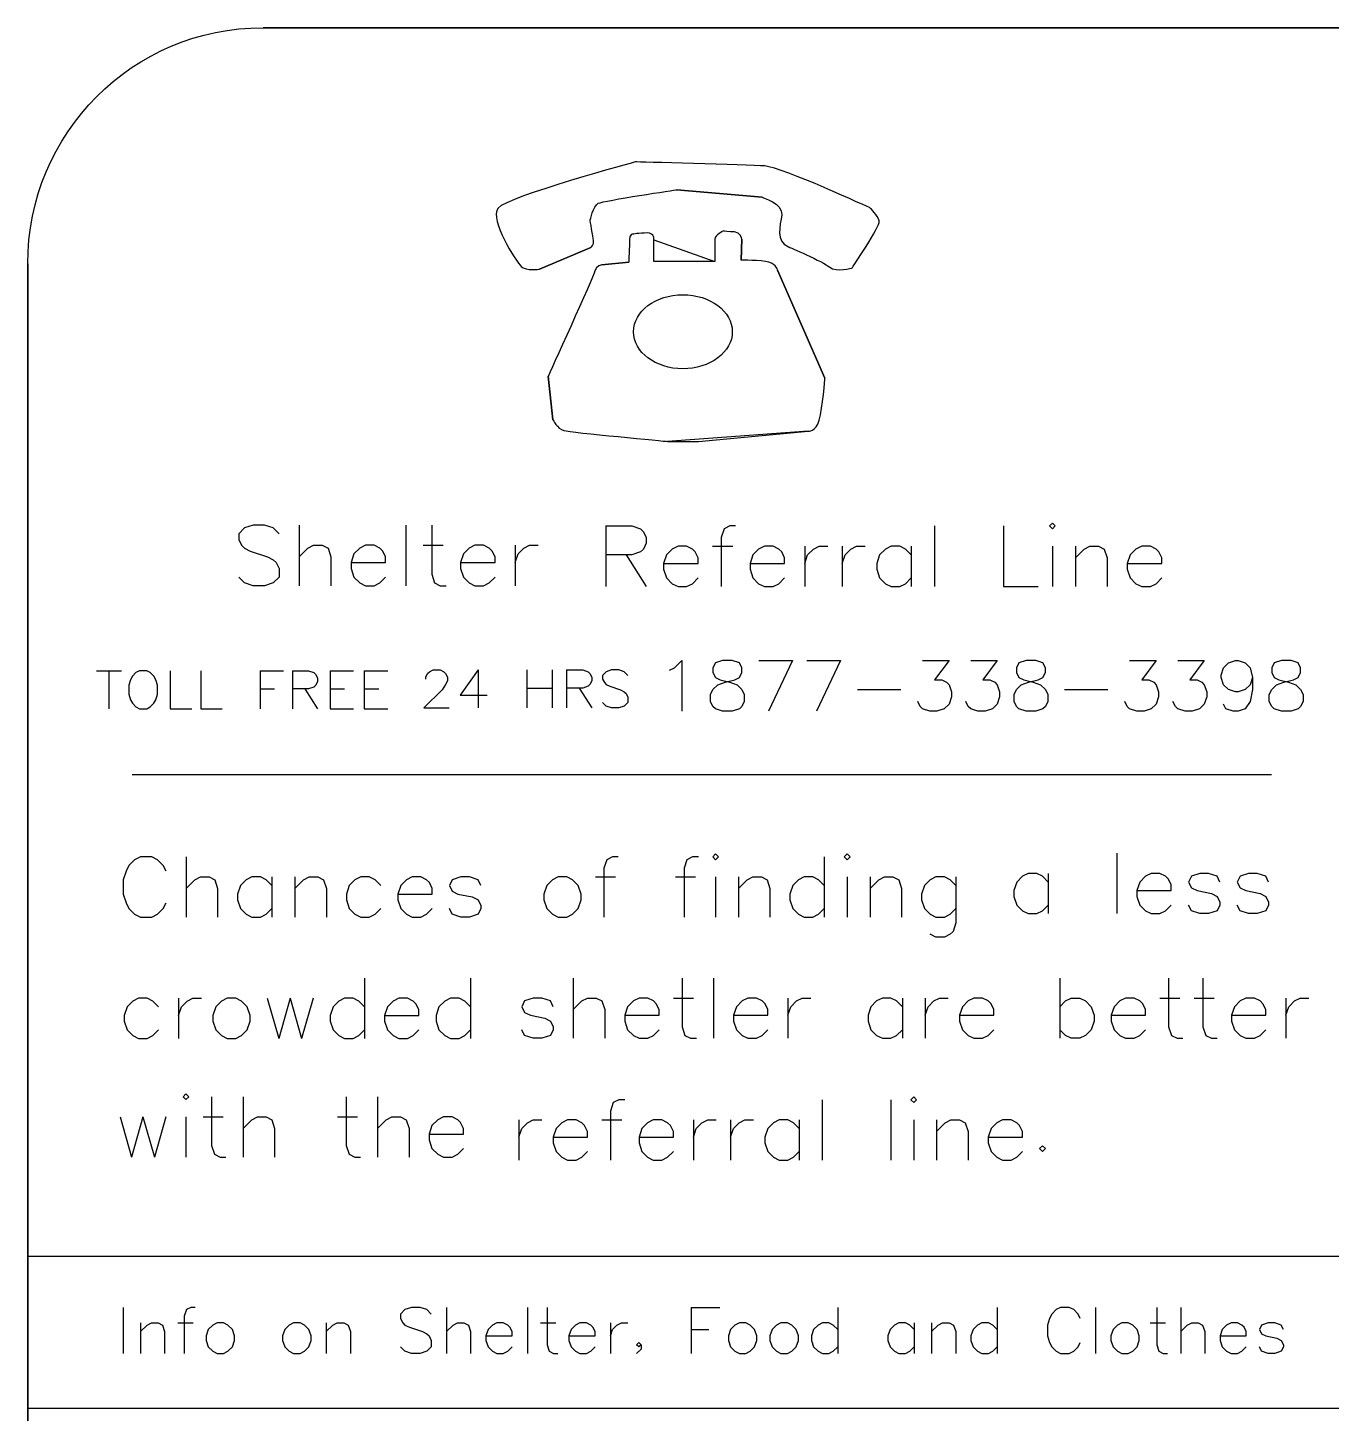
# Model space of a CAD drawing. Extents: x 0.3 to 70, y 0 to 70.
# Drawn here: x 0.25 to 34.96, y 33.1 to 70 of the extents above; entities that cross this region are included whole.
import ezdxf

# ---------------------------------------------------------------- set-up
doc = ezdxf.new("R2010")
doc.units = 0
for name, color, linetype in [('Cutout', 7, 'CONTINUOUS'), ('Dividers', 7, 'CONTINUOUS'), ('Graphics', 7, 'CONTINUOUS'), ('Text', 7, 'CONTINUOUS')]:
    doc.layers.add(name, color=color, linetype=linetype)

msp = doc.modelspace()

# ---------------------------------------------------------------- linework, layer by layer
at = {"layer": 'Cutout', "color": 7}
for points in [[(6.51894, 69.999503), (63.730861, 69.999503)], [(6.51894, 69.999503), (6.51894, 69.999503)], [(0.250309, 12.830755), (0.250309, 63.708423)]]:
    msp.add_lwpolyline(points, close=True, dxfattribs=at)
msp.add_open_spline([(0.250309, 63.708423), (0.250309, 67.193675), (3.046118, 69.999503), (6.51894, 69.999503)], degree=3, dxfattribs=at)
at = {"layer": 'Dividers', "color": 7}
msp.add_lwpolyline([(0.253261, 37.283414), (37.668872, 37.283414), (37.668872, 33.223998), (0.253261, 33.223998), (0.253261, 37.283414)], close=True, dxfattribs=at)
at = {"layer": 'Graphics', "color": 7}
for points in [[(17.534729, 65.684252), (19.805011, 65.485343)], [(18.543742, 63.773307), (16.922112, 63.773307), (16.922112, 64.351952)], [(19.24645, 63.809472), (19.264467, 64.370034)], [(13.877052, 63.568584), (15.246429, 64.147228)], [(20.507718, 64.16531), (20.507718, 64.16531)], [(16.255443, 63.755225), (15.534718, 63.682894)], [(21.480696, 60.663093), (20.219428, 63.538233)], [(19.012215, 61.901754), (19.012215, 61.901754)], [(14.111287, 60.717341), (14.111287, 60.71734)], [(14.111287, 60.71734), (14.237414, 59.560051)], [(17.282475, 58.981407), (18.111309, 58.981407), (21.030243, 59.252646)]]:
    msp.add_lwpolyline(points, close=True, dxfattribs=at)
for points in [[(16.435624, 66.425641), (16.435624, 66.425641), (13.030201, 65.503427), (12.777947, 65.196022)], [(19.877084, 66.317145), (19.408613, 66.353311), (16.435624, 66.425641), (16.435624, 66.425641)], [(22.687909, 65.196021), (22.687909, 65.196021), (20.345554, 66.28098), (19.877084, 66.317145)], [(15.228411, 64.870533), (15.228411, 64.870533), (15.300483, 65.250268), (15.444628, 65.322599)], [(15.444628, 65.322599), (15.588773, 65.394929), (17.534729, 65.684252), (17.534729, 65.684252)], [(19.805011, 65.485343), (19.805011, 65.485343), (20.363573, 65.322599), (20.327536, 65.015194)], [(12.777947, 65.196022), (12.525694, 64.888617), (13.264436, 63.767492), (13.390563, 63.640914)], [(20.327536, 65.015194), (20.2915, 64.707789), (20.147356, 64.328054), (20.507718, 64.16531)], [(22.922144, 64.852451), (22.886108, 64.997112), (22.687909, 65.196021), (22.687909, 65.196021)], [(15.318501, 64.328054), (15.300484, 64.436549), (15.228411, 64.870533), (15.228411, 64.870533)], [(18.777977, 64.587027), (18.777977, 64.587027), (18.543742, 64.478531), (18.543742, 64.370035)], [(19.075276, 64.559902), (18.922123, 64.559902), (18.777977, 64.587027), (18.777977, 64.587027)], [(22.20142, 63.604748), (22.20142, 63.604748), (22.958181, 64.707789), (22.922144, 64.852451)], [(15.246429, 64.147228), (15.246429, 64.147228), (15.336519, 64.219558), (15.318501, 64.328054)], [(16.27346, 64.351952), (16.27346, 64.189208), (16.255443, 63.755225), (16.255443, 63.755225)], [(16.363551, 64.496613), (16.363551, 64.496613), (16.27346, 64.514695), (16.27346, 64.351952)], [(16.741931, 64.532778), (16.525714, 64.532778), (16.363551, 64.496613), (16.363551, 64.496613)], [(16.922112, 64.351952), (16.922112, 64.351952), (16.958148, 64.532778), (16.741931, 64.532778)], [(18.543742, 64.370035), (18.543742, 64.261539), (18.543742, 63.773307), (18.543742, 63.773307)], [(19.264467, 64.370034), (19.264467, 64.370034), (19.22843, 64.559902), (19.075276, 64.559902)], [(20.507718, 64.16531), (20.507718, 64.16531), (21.426641, 63.767491), (21.606822, 63.62283)], [(13.390563, 63.640914), (13.51669, 63.514336), (13.877052, 63.568584), (13.877052, 63.568584)], [(15.354537, 63.52015), (15.31488, 63.371618), (14.111287, 60.717341), (14.111287, 60.717341)], [(15.534718, 63.682894), (15.534718, 63.682894), (15.394194, 63.668682), (15.354537, 63.52015)], [(19.985192, 63.755225), (19.774449, 63.811895), (19.24645, 63.809472), (19.24645, 63.809472)], [(20.219428, 63.538233), (20.219428, 63.538233), (20.195935, 63.698554), (19.985192, 63.755225)], [(21.606822, 63.62283), (21.787004, 63.478169), (22.20142, 63.604748), (22.20142, 63.604748)], [(16.38157, 61.901754), (16.38157, 62.446033), (16.97046, 62.887258), (17.696892, 62.887258)], [(17.696892, 62.887258), (18.423325, 62.887258), (19.012215, 62.446033), (19.012215, 61.901754)], [(17.696892, 60.91625), (16.97046, 60.91625), (16.38157, 61.357475), (16.38157, 61.901754)], [(19.012215, 61.901754), (19.012215, 61.640382), (18.873637, 61.389715), (18.626966, 61.204897)], [(18.626966, 61.204897), (18.380295, 61.02008), (18.045738, 60.91625), (17.696892, 60.91625)], [(21.327542, 59.55101), (21.4151, 59.878952), (21.480696, 60.663093), (21.480696, 60.663093)], [(14.237414, 59.560051), (14.237414, 59.560051), (14.344079, 59.319569), (14.525704, 59.270729)], [(21.030243, 59.252646), (21.030243, 59.252646), (21.239983, 59.223068), (21.327542, 59.55101)], [(14.525704, 59.270729), (14.707329, 59.221888), (17.282475, 58.981407), (17.282475, 58.981407)]]:
    msp.add_open_spline(points, degree=3, dxfattribs=at)
at = {"layer": 'Text', "color": 7}
for points in [[(6.942645, 56.521728), (6.789258, 56.675667), (6.559172, 56.752637), (6.252392, 56.752637), (6.022308, 56.675667), (5.868919, 56.521728), (5.868919, 56.36779), (5.945615, 56.213851), (6.022308, 56.136882), (6.175698, 56.059912), (6.635868, 55.905973), (6.789258, 55.829004), (6.865951, 55.752035), (6.942645, 55.598096), (6.942645, 55.367188), (6.789258, 55.213249), (6.559172, 55.13628), (6.252392, 55.13628), (6.022308, 55.213249), (5.868919, 55.367188)], [(7.47951, 56.752637), (7.47951, 55.13628)], [(10.317212, 56.752637), (10.317212, 55.13628)], [(11.007465, 56.752637), (11.007465, 55.444157), (11.084159, 55.213249), (11.237548, 55.13628), (11.390938, 55.13628)], [(15.64914, 56.730791), (15.64914, 55.114434)], [(15.64914, 56.730791), (16.339389, 56.730791), (16.569473, 56.653823), (16.646169, 56.576852), (16.722862, 56.422913), (16.722862, 56.268976), (16.646169, 56.115037), (16.569473, 56.038066), (16.339389, 55.961098), (15.64914, 55.961098)], [(19.100401, 56.730791), (18.947008, 56.730791), (18.793621, 56.653823), (18.716925, 56.422913), (18.716925, 55.114434)], [(24.392334, 56.730791), (24.392334, 55.114434)], [(26.233007, 56.730791), (26.233007, 55.114434), (27.153343, 55.114434)], [(27.460123, 56.730791), (27.536816, 56.653823), (27.613512, 56.730791), (27.536816, 56.807759), (27.460123, 56.730791)], [(7.47951, 55.905973), (7.709594, 56.136882), (7.862983, 56.213851), (8.093067, 56.213851), (8.246457, 56.136882), (8.32315, 55.905973), (8.32315, 55.13628)], [(8.860013, 55.752035), (9.780349, 55.752035), (9.780349, 55.905973), (9.703656, 56.059912), (9.62696, 56.136882), (9.47357, 56.213851), (9.243486, 56.213851), (9.090097, 56.136882), (8.936709, 55.982943), (8.860013, 55.752035), (8.860013, 55.598096), (8.936709, 55.367188), (9.090097, 55.213249), (9.243486, 55.13628), (9.47357, 55.13628), (9.62696, 55.213249), (9.780349, 55.367188)], [(10.777379, 56.213851), (11.314245, 56.213851)], [(11.774412, 55.752035), (12.694748, 55.752035), (12.694748, 55.905973), (12.618054, 56.059912), (12.541358, 56.136882), (12.387971, 56.213851), (12.157885, 56.213851), (12.004498, 56.136882), (11.851105, 55.982943), (11.774412, 55.752035), (11.774412, 55.598096), (11.851105, 55.367188), (12.004498, 55.213249), (12.157885, 55.13628), (12.387971, 55.13628), (12.541358, 55.213249), (12.694748, 55.367188)], [(13.231611, 56.213851), (13.231611, 55.13628)], [(13.231611, 55.752035), (13.308307, 55.982943), (13.461697, 56.136882), (13.615084, 56.213851), (13.84517, 56.213851)], [(17.183032, 55.730191), (18.103368, 55.730191), (18.103368, 55.884127), (18.026675, 56.038066), (17.949978, 56.115037), (17.796588, 56.192005), (17.566505, 56.192005), (17.413115, 56.115037), (17.259726, 55.961098), (17.183032, 55.730191), (17.183032, 55.576252), (17.259726, 55.345344), (17.413115, 55.191405), (17.566505, 55.114434), (17.796588, 55.114434), (17.949978, 55.191405), (18.103368, 55.345344)], [(18.486841, 56.192005), (19.023705, 56.192005)], [(19.483874, 55.730191), (20.40421, 55.730191), (20.40421, 55.884127), (20.327517, 56.038066), (20.25082, 56.115037), (20.097431, 56.192005), (19.867347, 56.192005), (19.713957, 56.115037), (19.560567, 55.961098), (19.483874, 55.730191), (19.483874, 55.576252), (19.560567, 55.345344), (19.713957, 55.191405), (19.867347, 55.114434), (20.097431, 55.114434), (20.25082, 55.191405), (20.40421, 55.345344)], [(20.941073, 56.192005), (20.941073, 55.114434)], [(20.941073, 55.730191), (21.017767, 55.961098), (21.171157, 56.115037), (21.324546, 56.192005), (21.55463, 56.192005)], [(21.938103, 56.192005), (21.938103, 55.114434)], [(21.938103, 55.730191), (22.014799, 55.961098), (22.168186, 56.115037), (22.321579, 56.192005), (22.551662, 56.192005)], [(23.778778, 55.961098), (23.625388, 56.115037), (23.471998, 56.192005), (23.241912, 56.192005), (23.088525, 56.115037), (22.935135, 55.961098), (22.858439, 55.730191), (22.858439, 55.576252), (22.935135, 55.345344), (23.088525, 55.191405), (23.241912, 55.114434), (23.471998, 55.114434), (23.625388, 55.191405), (23.778778, 55.345344)], [(23.778778, 56.192005), (23.778778, 55.114434)], [(27.536816, 56.192005), (27.536816, 55.114434)], [(28.150375, 56.192005), (28.150375, 55.114434)], [(28.150375, 55.884127), (28.380459, 56.115037), (28.533849, 56.192005), (28.763931, 56.192005), (28.917321, 56.115037), (28.994015, 55.884127), (28.994015, 55.114434)], [(29.530878, 55.730191), (30.451216, 55.730191), (30.451216, 55.884127), (30.374522, 56.038066), (30.297828, 56.115037), (30.144435, 56.192005), (29.91435, 56.192005), (29.760966, 56.115037), (29.607575, 55.961098), (29.530878, 55.730191), (29.530878, 55.576252), (29.607575, 55.345344), (29.760966, 55.191405), (29.91435, 55.114434), (30.144435, 55.114434), (30.297828, 55.191405), (30.451216, 55.345344)], [(16.186, 55.961098), (16.722862, 55.114434)], [(17.344038, 52.887065), (17.472299, 52.951425), (17.66469, 53.144506), (17.66469, 51.79294)], [(18.75491, 53.144506), (18.562519, 53.080146), (18.498388, 52.951425), (18.498388, 52.822704), (18.562519, 52.693984), (18.69078, 52.629624), (18.947302, 52.565263), (19.139694, 52.500903), (19.267955, 52.372183), (19.332086, 52.243462), (19.332086, 52.050381), (19.267955, 51.921661), (19.203825, 51.857301), (19.011433, 51.79294), (18.75491, 51.79294), (18.562519, 51.857301), (18.498388, 51.921661), (18.434257, 52.050381), (18.434257, 52.243462), (18.498388, 52.372183), (18.626649, 52.500903), (18.819041, 52.565263), (19.075563, 52.629624), (19.203825, 52.693984), (19.267955, 52.822704), (19.267955, 52.951425), (19.203825, 53.080146), (19.011433, 53.144506), (18.75491, 53.144506)], [(19.716869, 53.144506), (20.614698, 53.144506)], [(20.614698, 53.144506), (19.973392, 51.79294)], [(20.999481, 53.144506), (21.897309, 53.144506)], [(21.897309, 53.144506), (21.256003, 51.79294)], [(24.077749, 53.144506), (24.783186, 53.144506), (24.398402, 52.629624), (24.590794, 52.629624), (24.719055, 52.565263), (24.783186, 52.500903), (24.847316, 52.307822), (24.847316, 52.179102), (24.783186, 51.986021), (24.654924, 51.857301), (24.462533, 51.79294), (24.270141, 51.79294), (24.077749, 51.857301), (24.013619, 51.921661), (23.949488, 52.050381)], [(25.360361, 53.144506), (26.065797, 53.144506), (25.681014, 52.629624), (25.873405, 52.629624), (26.001667, 52.565263), (26.065797, 52.500903), (26.129928, 52.307822), (26.129928, 52.179102), (26.065797, 51.986021), (25.937536, 51.857301), (25.745144, 51.79294), (25.552752, 51.79294), (25.360361, 51.857301), (25.29623, 51.921661), (25.2321, 52.050381)], [(26.835364, 53.144506), (26.642972, 53.080146), (26.578842, 52.951425), (26.578842, 52.822704), (26.642972, 52.693984), (26.771234, 52.629624), (27.027756, 52.565263), (27.220148, 52.500903), (27.348409, 52.372183), (27.41254, 52.243462), (27.41254, 52.050381), (27.348409, 51.921661), (27.284278, 51.857301), (27.091887, 51.79294), (26.835364, 51.79294), (26.642972, 51.857301), (26.578842, 51.921661), (26.514711, 52.050381), (26.514711, 52.243462), (26.578842, 52.372183), (26.707103, 52.500903), (26.899495, 52.565263), (27.156017, 52.629624), (27.284278, 52.693984), (27.348409, 52.822704), (27.348409, 52.951425), (27.284278, 53.080146), (27.091887, 53.144506), (26.835364, 53.144506)], [(29.592981, 53.144506), (30.298418, 53.144506), (29.913634, 52.629624), (30.106025, 52.629624), (30.234286, 52.565263), (30.298418, 52.500903), (30.362548, 52.307822), (30.362548, 52.179102), (30.298418, 51.986021), (30.170157, 51.857301), (29.977763, 51.79294), (29.785372, 51.79294), (29.592981, 51.857301), (29.528849, 51.921661), (29.46472, 52.050381)], [(30.875591, 53.144506), (31.581028, 53.144506), (31.196243, 52.629624), (31.388634, 52.629624), (31.516896, 52.565263), (31.581028, 52.500903), (31.645157, 52.307822), (31.645157, 52.179102), (31.581028, 51.986021), (31.452766, 51.857301), (31.260373, 51.79294), (31.067982, 51.79294), (30.875591, 51.857301), (30.811459, 51.921661), (30.747329, 52.050381)], [(32.86364, 52.693984), (32.799508, 52.500903), (32.671247, 52.372183), (32.478856, 52.307822), (32.414726, 52.307822), (32.222333, 52.372183), (32.094071, 52.500903), (32.029942, 52.693984), (32.029942, 52.758344), (32.094071, 52.951425), (32.222333, 53.080146), (32.414726, 53.144506), (32.478856, 53.144506), (32.671247, 53.080146), (32.799508, 52.951425), (32.86364, 52.693984), (32.86364, 52.372183), (32.799508, 52.050381), (32.671247, 51.857301), (32.478856, 51.79294), (32.350594, 51.79294), (32.158203, 51.857301), (32.094071, 51.986021)], [(33.633207, 53.144506), (33.440816, 53.080146), (33.376684, 52.951425), (33.376684, 52.822704), (33.440816, 52.693984), (33.569077, 52.629624), (33.825598, 52.565263), (34.017991, 52.500903), (34.146253, 52.372183), (34.210382, 52.243462), (34.210382, 52.050381), (34.146253, 51.921661), (34.082121, 51.857301), (33.88973, 51.79294), (33.633207, 51.79294), (33.440816, 51.857301), (33.376684, 51.921661), (33.312554, 52.050381), (33.312554, 52.243462), (33.376684, 52.372183), (33.504945, 52.500903), (33.697339, 52.565263), (33.953859, 52.629624), (34.082121, 52.693984), (34.146253, 52.822704), (34.146253, 52.951425), (34.082121, 53.080146), (33.88973, 53.144506), (33.633207, 53.144506)], [(2.078564, 52.871333), (2.748959, 52.871333)], [(2.413761, 52.871333), (2.413761, 51.862141)], [(3.227812, 52.871333), (3.132041, 52.823277), (3.036271, 52.727163), (2.988385, 52.631049), (2.9405, 52.486879), (2.9405, 52.246595), (2.988385, 52.102425), (3.036271, 52.006311), (3.132041, 51.910197), (3.227812, 51.862141), (3.419353, 51.862141), (3.515123, 51.910197), (3.610894, 52.006311), (3.65878, 52.102425), (3.706665, 52.246595), (3.706665, 52.486879), (3.65878, 52.631049), (3.610894, 52.727163), (3.515123, 52.823277), (3.419353, 52.871333), (3.227812, 52.871333)], [(4.041862, 52.871333), (4.041862, 51.862141), (4.616486, 51.862141)], [(4.855912, 52.871333), (4.855912, 51.862141), (5.430536, 51.862141)], [(6.436128, 52.871333), (6.436128, 51.862141)], [(6.436128, 52.871333), (7.058637, 52.871333)], [(7.298063, 52.871333), (7.298063, 51.862141)], [(7.298063, 52.871333), (7.729031, 52.871333), (7.872687, 52.823277), (7.920572, 52.77522), (7.968458, 52.679106), (7.968458, 52.582993), (7.920572, 52.486879), (7.872687, 52.438822), (7.729031, 52.390765), (7.298063, 52.390765)], [(8.303655, 52.871333), (8.303655, 51.862141)], [(8.303655, 52.871333), (8.926164, 52.871333)], [(9.213476, 52.871333), (9.213476, 51.862141)], [(9.213476, 52.871333), (9.835985, 52.871333)], [(10.850557, 52.653303), (10.850557, 52.701512), (10.898594, 52.797928), (10.94663, 52.846137), (11.042702, 52.894345), (11.234848, 52.894345), (11.330921, 52.846137), (11.378957, 52.797928), (11.426993, 52.701512), (11.426993, 52.605095), (11.378957, 52.508678), (11.282884, 52.364053), (10.802521, 51.88197), (11.475029, 51.88197)], [(12.243611, 52.894345), (11.763247, 52.219428), (12.483792, 52.219428)], [(12.243611, 52.894345), (12.243611, 51.88197)], [(13.540591, 52.894345), (13.540591, 51.88197)], [(14.2131, 52.894345), (14.2131, 51.88197)], [(14.59739, 52.894345), (14.59739, 51.88197)], [(14.59739, 52.894345), (15.029717, 52.894345), (15.173826, 52.846137), (15.221862, 52.797928), (15.269899, 52.701512), (15.269899, 52.605095), (15.221862, 52.508678), (15.173826, 52.46047), (15.029717, 52.412262), (14.59739, 52.412262)], [(16.230625, 52.74972), (16.134552, 52.846137), (15.990444, 52.894345), (15.798298, 52.894345), (15.654189, 52.846137), (15.558117, 52.74972), (15.558117, 52.653303), (15.606153, 52.556887), (15.654189, 52.508678), (15.750262, 52.46047), (16.03848, 52.364053), (16.134552, 52.315845), (16.182589, 52.267637), (16.230625, 52.17122), (16.230625, 52.026595), (16.134552, 51.930178), (15.990444, 51.88197), (15.798298, 51.88197), (15.654189, 51.930178), (15.558117, 52.026595)], [(13.540591, 52.412262), (14.2131, 52.412262)], [(14.933644, 52.412262), (15.269899, 51.88197)], [(6.436128, 52.390765), (6.81921, 52.390765)], [(7.63326, 52.390765), (7.968458, 51.862141)], [(8.303655, 52.390765), (8.686738, 52.390765)], [(9.213476, 52.390765), (9.596559, 52.390765)], [(22.346223, 52.372183), (23.500574, 52.372183)], [(27.861455, 52.372183), (29.015806, 52.372183)], [(8.303655, 51.862141), (8.926164, 51.862141)], [(9.213476, 51.862141), (9.835985, 51.862141)], [(3.034151, 50.112883), (33.371138, 50.112883)], [(18.490114, 47.918325), (18.566317, 47.84185), (18.642519, 47.918325), (18.566317, 47.994801), (18.490114, 47.918325)], [(21.995441, 47.918325), (22.071644, 47.84185), (22.147846, 47.918325), (22.071644, 47.994801), (21.995441, 47.918325)], [(29.255071, 48.01093), (29.255071, 46.404941)], [(3.935386, 47.535947), (3.859182, 47.688899), (3.706778, 47.84185), (3.55437, 47.918325), (3.249561, 47.918325), (3.097153, 47.84185), (2.944748, 47.688899), (2.868544, 47.535947), (2.792344, 47.30652), (2.792344, 46.924142), (2.868544, 46.694715), (2.944748, 46.541764), (3.097153, 46.388812), (3.249561, 46.312337), (3.55437, 46.312337), (3.706778, 46.388812), (3.859182, 46.541764), (3.935386, 46.694715)], [(4.468804, 47.918325), (4.468804, 46.312337)], [(15.975421, 47.918325), (15.823017, 47.918325), (15.670612, 47.84185), (15.594408, 47.612423), (15.594408, 46.312337)], [(18.1091, 47.918325), (17.956695, 47.918325), (17.804289, 47.84185), (17.728086, 47.612423), (17.728086, 46.312337)], [(21.462022, 47.918325), (21.462022, 46.312337)], [(4.468804, 47.077093), (4.697412, 47.30652), (4.849817, 47.382996), (5.078425, 47.382996), (5.230833, 47.30652), (5.307034, 47.077093), (5.307034, 46.312337)], [(6.754888, 47.153569), (6.602481, 47.30652), (6.450076, 47.382996), (6.221468, 47.382996), (6.069063, 47.30652), (5.916655, 47.153569), (5.840455, 46.924142), (5.840455, 46.771191), (5.916655, 46.541764), (6.069063, 46.388812), (6.221468, 46.312337), (6.450076, 46.312337), (6.602481, 46.388812), (6.754888, 46.541764)], [(6.754888, 47.382996), (6.754888, 46.312337)], [(7.36451, 47.382996), (7.36451, 46.312337)], [(7.36451, 47.077093), (7.593118, 47.30652), (7.745523, 47.382996), (7.974132, 47.382996), (8.126536, 47.30652), (8.20274, 47.077093), (8.20274, 46.312337)], [(9.650591, 47.153569), (9.498187, 47.30652), (9.345782, 47.382996), (9.117174, 47.382996), (8.964766, 47.30652), (8.812362, 47.153569), (8.736158, 46.924142), (8.736158, 46.771191), (8.812362, 46.541764), (8.964766, 46.388812), (9.117174, 46.312337), (9.345782, 46.312337), (9.498187, 46.388812), (9.650591, 46.541764)], [(10.107808, 46.924142), (11.022242, 46.924142), (11.022242, 47.077093), (10.946038, 47.230044), (10.869838, 47.30652), (10.71743, 47.382996), (10.488822, 47.382996), (10.336417, 47.30652), (10.184012, 47.153569), (10.107808, 46.924142), (10.107808, 46.771191), (10.184012, 46.541764), (10.336417, 46.388812), (10.488822, 46.312337), (10.71743, 46.312337), (10.869838, 46.388812), (11.022242, 46.541764)], [(12.317689, 47.153569), (12.241485, 47.30652), (12.012877, 47.382996), (11.784268, 47.382996), (11.55566, 47.30652), (11.479459, 47.153569), (11.55566, 47.000617), (11.708068, 46.924142), (12.089081, 46.847666), (12.241485, 46.771191), (12.317689, 46.618239), (12.317689, 46.541764), (12.241485, 46.388812), (12.012877, 46.312337), (11.784268, 46.312337), (11.55566, 46.388812), (11.479459, 46.541764)], [(14.375162, 47.382996), (14.222758, 47.30652), (14.070353, 47.153569), (13.994149, 46.924142), (13.994149, 46.771191), (14.070353, 46.541764), (14.222758, 46.388812), (14.375162, 46.312337), (14.603774, 46.312337), (14.756178, 46.388812), (14.908583, 46.541764), (14.984787, 46.771191), (14.984787, 46.924142), (14.908583, 47.153569), (14.756178, 47.30652), (14.603774, 47.382996), (14.375162, 47.382996)], [(15.3658, 47.382996), (15.899221, 47.382996)], [(17.499478, 47.382996), (18.032897, 47.382996)], [(18.566317, 47.382996), (18.566317, 46.312337)], [(19.175939, 47.382996), (19.175939, 46.312337)], [(19.175939, 47.077093), (19.404547, 47.30652), (19.556953, 47.382996), (19.785561, 47.382996), (19.937967, 47.30652), (20.014169, 47.077093), (20.014169, 46.312337)], [(21.462022, 47.153569), (21.309616, 47.30652), (21.157211, 47.382996), (20.928602, 47.382996), (20.776197, 47.30652), (20.623791, 47.153569), (20.547589, 46.924142), (20.547589, 46.771191), (20.623791, 46.541764), (20.776197, 46.388812), (20.928602, 46.312337), (21.157211, 46.312337), (21.309616, 46.388812), (21.462022, 46.541764)], [(22.071644, 47.382996), (22.071644, 46.312337)], [(22.681266, 47.382996), (22.681266, 46.312337)], [(22.681266, 47.077093), (22.909874, 47.30652), (23.06228, 47.382996), (23.290888, 47.382996), (23.443294, 47.30652), (23.519496, 47.077093), (23.519496, 46.312337)], [(24.967349, 47.153569), (24.814943, 47.30652), (24.662538, 47.382996), (24.433929, 47.382996), (24.281524, 47.30652), (24.129118, 47.153569), (24.052916, 46.924142), (24.052916, 46.771191), (24.129118, 46.541764), (24.281524, 46.388812), (24.433929, 46.312337), (24.662538, 46.312337), (24.814943, 46.388812), (24.967349, 46.541764)], [(24.967349, 47.382996), (24.967349, 46.159385), (24.891146, 45.929958), (24.814943, 45.853482), (24.662538, 45.777007), (24.433929, 45.777007), (24.281524, 45.853482)], [(27.426205, 47.246173), (27.2738, 47.399124), (27.121393, 47.4756), (26.892784, 47.4756), (26.740379, 47.399124), (26.587975, 47.246173), (26.511771, 47.016746), (26.511771, 46.863795), (26.587975, 46.634368), (26.740379, 46.481416), (26.892784, 46.404941), (27.121393, 46.404941), (27.2738, 46.481416), (27.426205, 46.634368)], [(27.426205, 47.4756), (27.426205, 46.404941)], [(29.788491, 47.016746), (30.702922, 47.016746), (30.702922, 47.169697), (30.626722, 47.322649), (30.550516, 47.399124), (30.398113, 47.4756), (30.169502, 47.4756), (30.017099, 47.399124), (29.864691, 47.246173), (29.788491, 47.016746), (29.788491, 46.863795), (29.864691, 46.634368), (30.017099, 46.481416), (30.169502, 46.404941), (30.398113, 46.404941), (30.550516, 46.481416), (30.702922, 46.634368)], [(31.998367, 47.246173), (31.922167, 47.399124), (31.693558, 47.4756), (31.46495, 47.4756), (31.236341, 47.399124), (31.160139, 47.246173), (31.236341, 47.093222), (31.388747, 47.016746), (31.769758, 46.94027), (31.922167, 46.863795), (31.998367, 46.710844), (31.998367, 46.634368), (31.922167, 46.481416), (31.693558, 46.404941), (31.46495, 46.404941), (31.236341, 46.481416), (31.160139, 46.634368)], [(33.293815, 47.246173), (33.217612, 47.399124), (32.989004, 47.4756), (32.760395, 47.4756), (32.531787, 47.399124), (32.455584, 47.246173), (32.531787, 47.093222), (32.684192, 47.016746), (33.065206, 46.94027), (33.217612, 46.863795), (33.293815, 46.710844), (33.293815, 46.634368), (33.217612, 46.481416), (32.989004, 46.404941), (32.760395, 46.404941), (32.531787, 46.481416), (32.455584, 46.634368)], [(9.220366, 44.684087), (9.220366, 43.078098)], [(12.039868, 44.684087), (12.039868, 43.078098)], [(14.778206, 44.690258), (14.778206, 43.084269)], [(17.673909, 44.690258), (17.673909, 43.390172), (17.750113, 43.160745), (17.902518, 43.084269), (18.054922, 43.084269)], [(18.512139, 44.690258), (18.512139, 43.084269)], [(27.732673, 44.690258), (27.732673, 43.084269)], [(30.628378, 44.690258), (30.628378, 43.390172), (30.704581, 43.160745), (30.856987, 43.084269), (31.009392, 43.084269)], [(31.542809, 44.690258), (31.542809, 43.390172), (31.619012, 43.160745), (31.771418, 43.084269), (31.923823, 43.084269)], [(3.733768, 43.919331), (3.581361, 44.072282), (3.428956, 44.148757), (3.200348, 44.148757), (3.047943, 44.072282), (2.895538, 43.919331), (2.819335, 43.689904), (2.819335, 43.536952), (2.895538, 43.307525), (3.047943, 43.154574), (3.200348, 43.078098), (3.428956, 43.078098), (3.581361, 43.154574), (3.733768, 43.307525)], [(4.267186, 44.148757), (4.267186, 43.078098)], [(4.267186, 43.689904), (4.34339, 43.919331), (4.495795, 44.072282), (4.648203, 44.148757), (4.876808, 44.148757)], [(5.562633, 44.148757), (5.410228, 44.072282), (5.257824, 43.919331), (5.18162, 43.689904), (5.18162, 43.536952), (5.257824, 43.307525), (5.410228, 43.154574), (5.562633, 43.078098), (5.791241, 43.078098), (5.943646, 43.154574), (6.096054, 43.307525), (6.172254, 43.536952), (6.172254, 43.689904), (6.096054, 43.919331), (5.943646, 44.072282), (5.791241, 44.148757), (5.562633, 44.148757)], [(6.629471, 44.148757), (6.934284, 43.078098)], [(7.239093, 44.148757), (6.934284, 43.078098)], [(7.239093, 44.148757), (7.543905, 43.078098)], [(7.848716, 44.148757), (7.543905, 43.078098)], [(9.220366, 43.919331), (9.067961, 44.072282), (8.915555, 44.148757), (8.686946, 44.148757), (8.534541, 44.072282), (8.382135, 43.919331), (8.305933, 43.689904), (8.305933, 43.536952), (8.382135, 43.307525), (8.534541, 43.154574), (8.686946, 43.078098), (8.915555, 43.078098), (9.067961, 43.154574), (9.220366, 43.307525)], [(9.753785, 43.689904), (10.668218, 43.689904), (10.668218, 43.842855), (10.592015, 43.995806), (10.515813, 44.072282), (10.363407, 44.148757), (10.134799, 44.148757), (9.982394, 44.072282), (9.829988, 43.919331), (9.753785, 43.689904), (9.753785, 43.536952), (9.829988, 43.307525), (9.982394, 43.154574), (10.134799, 43.078098), (10.363407, 43.078098), (10.515813, 43.154574), (10.668218, 43.307525)], [(12.039868, 43.919331), (11.887463, 44.072282), (11.735057, 44.148757), (11.506449, 44.148757), (11.354043, 44.072282), (11.201637, 43.919331), (11.125435, 43.689904), (11.125435, 43.536952), (11.201637, 43.307525), (11.354043, 43.154574), (11.506449, 43.078098), (11.735057, 43.078098), (11.887463, 43.154574), (12.039868, 43.307525)], [(14.244785, 43.925501), (14.168585, 44.078452), (13.939976, 44.154928), (13.711368, 44.154928), (13.482759, 44.078452), (13.406555, 43.925501), (13.482759, 43.77255), (13.635164, 43.696074), (14.016177, 43.619599), (14.168585, 43.543123), (14.244785, 43.390172), (14.244785, 43.313696), (14.168585, 43.160745), (13.939976, 43.084269), (13.711368, 43.084269), (13.482759, 43.160745), (13.406555, 43.313696)], [(14.778206, 43.849026), (15.006815, 44.078452), (15.15922, 44.154928), (15.387828, 44.154928), (15.540232, 44.078452), (15.616436, 43.849026), (15.616436, 43.084269)], [(16.149854, 43.696074), (17.064288, 43.696074), (17.064288, 43.849026), (16.988087, 44.001977), (16.911883, 44.078452), (16.759479, 44.154928), (16.53087, 44.154928), (16.378462, 44.078452), (16.226058, 43.925501), (16.149854, 43.696074), (16.149854, 43.543123), (16.226058, 43.313696), (16.378462, 43.160745), (16.53087, 43.084269), (16.759479, 43.084269), (16.911883, 43.160745), (17.064288, 43.313696)], [(17.445301, 44.154928), (17.978722, 44.154928)], [(19.04556, 43.696074), (19.959991, 43.696074), (19.959991, 43.849026), (19.88379, 44.001977), (19.807586, 44.078452), (19.655182, 44.154928), (19.426573, 44.154928), (19.274165, 44.078452), (19.121761, 43.925501), (19.04556, 43.696074), (19.04556, 43.543123), (19.121761, 43.313696), (19.274165, 43.160745), (19.426573, 43.084269), (19.655182, 43.084269), (19.807586, 43.160745), (19.959991, 43.313696)], [(20.493411, 44.154928), (20.493411, 43.084269)], [(20.493411, 43.696074), (20.569612, 43.925501), (20.72202, 44.078452), (20.874424, 44.154928), (21.103033, 44.154928)], [(23.541522, 43.925501), (23.389114, 44.078452), (23.23671, 44.154928), (23.008101, 44.154928), (22.855697, 44.078452), (22.703289, 43.925501), (22.627088, 43.696074), (22.627088, 43.543123), (22.703289, 43.313696), (22.855697, 43.160745), (23.008101, 43.084269), (23.23671, 43.084269), (23.389114, 43.160745), (23.541522, 43.313696)], [(23.541522, 44.154928), (23.541522, 43.084269)], [(24.151144, 44.154928), (24.151144, 43.084269)], [(24.151144, 43.696074), (24.227344, 43.925501), (24.379752, 44.078452), (24.532157, 44.154928), (24.760765, 44.154928)], [(25.065574, 43.696074), (25.980008, 43.696074), (25.980008, 43.849026), (25.903808, 44.001977), (25.827604, 44.078452), (25.675199, 44.154928), (25.446591, 44.154928), (25.294183, 44.078452), (25.141779, 43.925501), (25.065574, 43.696074), (25.065574, 43.543123), (25.141779, 43.313696), (25.294183, 43.160745), (25.446591, 43.084269), (25.675199, 43.084269), (25.827604, 43.160745), (25.980008, 43.313696)], [(27.732673, 43.925501), (27.885078, 44.078452), (28.037484, 44.154928), (28.266091, 44.154928), (28.418496, 44.078452), (28.570902, 43.925501), (28.647105, 43.696074), (28.647105, 43.543123), (28.570902, 43.313696), (28.418496, 43.160745), (28.266091, 43.084269), (28.037484, 43.084269), (27.885078, 43.160745), (27.732673, 43.313696)], [(29.104322, 43.696074), (30.018756, 43.696074), (30.018756, 43.849026), (29.942553, 44.001977), (29.86635, 44.078452), (29.713944, 44.154928), (29.485336, 44.154928), (29.33293, 44.078452), (29.180525, 43.925501), (29.104322, 43.696074), (29.104322, 43.543123), (29.180525, 43.313696), (29.33293, 43.160745), (29.485336, 43.084269), (29.713944, 43.084269), (29.86635, 43.160745), (30.018756, 43.313696)], [(30.39977, 44.154928), (30.93319, 44.154928)], [(31.314204, 44.154928), (31.847623, 44.154928)], [(32.304838, 43.696074), (33.219271, 43.696074), (33.219271, 43.849026), (33.143069, 44.001977), (33.066866, 44.078452), (32.91446, 44.154928), (32.685852, 44.154928), (32.533446, 44.078452), (32.38104, 43.925501), (32.304838, 43.696074), (32.304838, 43.543123), (32.38104, 43.313696), (32.533446, 43.160745), (32.685852, 43.084269), (32.91446, 43.084269), (33.066866, 43.160745), (33.219271, 43.313696)], [(33.752691, 44.154928), (33.752691, 43.084269)], [(33.752691, 43.696074), (33.828894, 43.925501), (33.9813, 44.078452), (34.133705, 44.154928), (34.362314, 44.154928)], [(4.385898, 41.527043), (4.462099, 41.450567), (4.538303, 41.527043), (4.462099, 41.603517), (4.385898, 41.527043)], [(5.147924, 41.527043), (5.147924, 40.226955), (5.224128, 39.997528), (5.376533, 39.921052), (5.528937, 39.921052)], [(5.986155, 41.527043), (5.986155, 39.921052)], [(8.729456, 41.527043), (8.729456, 40.226955), (8.805657, 39.997528), (8.958064, 39.921052), (9.110469, 39.921052)], [(9.567686, 41.527043), (9.567686, 39.921052)], [(16.147541, 41.446689), (15.995134, 41.446689), (15.842729, 41.370212), (15.766528, 41.140785), (15.766528, 39.8407)], [(21.40553, 41.446689), (21.40553, 39.8407)], [(23.234394, 41.446689), (23.234394, 39.8407)], [(23.767815, 41.446689), (23.844016, 41.370212), (23.92022, 41.446689), (23.844016, 41.523163), (23.767815, 41.446689)], [(2.709435, 40.99171), (3.014248, 39.921052)], [(3.31906, 40.99171), (3.014248, 39.921052)], [(3.31906, 40.99171), (3.623869, 39.921052)], [(3.928682, 40.99171), (3.623869, 39.921052)], [(4.462099, 40.99171), (4.462099, 39.921052)], [(4.919316, 40.99171), (5.452737, 40.99171)], [(5.986155, 40.685809), (6.214763, 40.915236), (6.367171, 40.99171), (6.595776, 40.99171), (6.748184, 40.915236), (6.824385, 40.685809), (6.824385, 39.921052)], [(8.500848, 40.99171), (9.034265, 40.99171)], [(9.567686, 40.685809), (9.796294, 40.915236), (9.948699, 40.99171), (10.177308, 40.99171), (10.329712, 40.915236), (10.405916, 40.685809), (10.405916, 39.921052)], [(10.939334, 40.532856), (11.853767, 40.532856), (11.853767, 40.685809), (11.777563, 40.83876), (11.701363, 40.915236), (11.548955, 40.99171), (11.320347, 40.99171), (11.167942, 40.915236), (11.015537, 40.762283), (10.939334, 40.532856), (10.939334, 40.379906), (11.015537, 40.150479), (11.167942, 39.997528), (11.320347, 39.921052), (11.548955, 39.921052), (11.701363, 39.997528), (11.853767, 40.150479)], [(13.328039, 40.911358), (13.328039, 39.8407)], [(13.328039, 40.452507), (13.40424, 40.681934), (13.556648, 40.834885), (13.709052, 40.911358), (13.937661, 40.911358)], [(14.24247, 40.452507), (15.156904, 40.452507), (15.156904, 40.605458), (15.080703, 40.758408), (15.004499, 40.834885), (14.852094, 40.911358), (14.623486, 40.911358), (14.471082, 40.834885), (14.318674, 40.681934), (14.24247, 40.452507), (14.24247, 40.299554), (14.318674, 40.070127), (14.471082, 39.917174), (14.623486, 39.8407), (14.852094, 39.8407), (15.004499, 39.917174), (15.156904, 40.070127)], [(15.53792, 40.911358), (16.071337, 40.911358)], [(16.528554, 40.452507), (17.442988, 40.452507), (17.442988, 40.605458), (17.366784, 40.758408), (17.29058, 40.834885), (17.138176, 40.911358), (16.909568, 40.911358), (16.757163, 40.834885), (16.604758, 40.681934), (16.528554, 40.452507), (16.528554, 40.299554), (16.604758, 40.070127), (16.757163, 39.917174), (16.909568, 39.8407), (17.138176, 39.8407), (17.29058, 39.917174), (17.442988, 40.070127)], [(17.976406, 40.911358), (17.976406, 39.8407)], [(17.976406, 40.452507), (18.05261, 40.681934), (18.205014, 40.834885), (18.357422, 40.911358), (18.586028, 40.911358)], [(18.96704, 40.911358), (18.96704, 39.8407)], [(18.96704, 40.452507), (19.043241, 40.681934), (19.195649, 40.834885), (19.348053, 40.911358), (19.576662, 40.911358)], [(20.795905, 40.681934), (20.6435, 40.834885), (20.491096, 40.911358), (20.262487, 40.911358), (20.110083, 40.834885), (19.957675, 40.681934), (19.881474, 40.452507), (19.881474, 40.299554), (19.957675, 40.070127), (20.110083, 39.917174), (20.262487, 39.8407), (20.491096, 39.8407), (20.6435, 39.917174), (20.795905, 40.070127)], [(20.795905, 40.911358), (20.795905, 39.8407)], [(23.844016, 40.911358), (23.844016, 39.8407)], [(24.453637, 40.911358), (24.453637, 39.8407)], [(24.453637, 40.605458), (24.682246, 40.834885), (24.83465, 40.911358), (25.063259, 40.911358), (25.215663, 40.834885), (25.291867, 40.605458), (25.291867, 39.8407)], [(25.825285, 40.452507), (26.73972, 40.452507), (26.73972, 40.605458), (26.663517, 40.758408), (26.587311, 40.834885), (26.434906, 40.911358), (26.206298, 40.911358), (26.053893, 40.834885), (25.901488, 40.681934), (25.825285, 40.452507), (25.825285, 40.299554), (25.901488, 40.070127), (26.053893, 39.917174), (26.206298, 39.8407), (26.434906, 39.8407), (26.587311, 39.917174), (26.73972, 40.070127)], [(27.273138, 40.223078), (27.196935, 40.146601), (27.273138, 40.070127), (27.34934, 40.146601), (27.273138, 40.223078)], [(2.789886, 35.915438), (2.789886, 34.689044)], [(4.710199, 35.915438), (4.593816, 35.915438), (4.477434, 35.857038), (4.419242, 35.681837), (4.419242, 34.689044)], [(10.994861, 35.740237), (10.878478, 35.857038), (10.703904, 35.915438), (10.471139, 35.915438), (10.296565, 35.857038), (10.180183, 35.740237), (10.180183, 35.62344), (10.238374, 35.506639), (10.296565, 35.448239), (10.412948, 35.389839), (10.762096, 35.273041), (10.878478, 35.214641), (10.93667, 35.15624), (10.994861, 35.039443), (10.994861, 34.864242), (10.878478, 34.747444), (10.703904, 34.689044), (10.471139, 34.689044), (10.296565, 34.747444), (10.180183, 34.864242)], [(11.4022, 35.915438), (11.4022, 34.689044)], [(13.555279, 35.915438), (13.555279, 34.689044)], [(14.079001, 35.915438), (14.079001, 34.922642), (14.137192, 34.747444), (14.253575, 34.689044), (14.369957, 34.689044)], [(17.919628, 35.915438), (17.919628, 34.689044)], [(17.919628, 35.915438), (18.676115, 35.915438)], [(21.818446, 35.915438), (21.818446, 34.689044)], [(26.066412, 35.915438), (26.066412, 34.689044)], [(28.277682, 35.62344), (28.219491, 35.740237), (28.103108, 35.857038), (27.986725, 35.915438), (27.75396, 35.915438), (27.637577, 35.857038), (27.521195, 35.740237), (27.463004, 35.62344), (27.404812, 35.448239), (27.404812, 35.15624), (27.463004, 34.981043), (27.521195, 34.864242), (27.637577, 34.747444), (27.75396, 34.689044), (27.986725, 34.689044), (28.103108, 34.747444), (28.219491, 34.864242), (28.277682, 34.981043)], [(28.685022, 35.915438), (28.685022, 34.689044)], [(30.314378, 35.915438), (30.314378, 34.922642), (30.372569, 34.747444), (30.488952, 34.689044), (30.605335, 34.689044)], [(30.95448, 35.915438), (30.95448, 34.689044)], [(3.255416, 35.506639), (3.255416, 34.689044)], [(3.255416, 35.273041), (3.42999, 35.448239), (3.546373, 35.506639), (3.720947, 35.506639), (3.837329, 35.448239), (3.895521, 35.273041), (3.895521, 34.689044)], [(4.244669, 35.506639), (4.652008, 35.506639)], [(5.292112, 35.506639), (5.175729, 35.448239), (5.059347, 35.331441), (5.001156, 35.15624), (5.001156, 35.039443), (5.059347, 34.864242), (5.175729, 34.747444), (5.292112, 34.689044), (5.466686, 34.689044), (5.583069, 34.747444), (5.699451, 34.864242), (5.757643, 35.039443), (5.757643, 35.15624), (5.699451, 35.331441), (5.583069, 35.448239), (5.466686, 35.506639), (5.292112, 35.506639)], [(7.328808, 35.506639), (7.212426, 35.448239), (7.096043, 35.331441), (7.037852, 35.15624), (7.037852, 35.039443), (7.096043, 34.864242), (7.212426, 34.747444), (7.328808, 34.689044), (7.503382, 34.689044), (7.619765, 34.747444), (7.736147, 34.864242), (7.794339, 35.039443), (7.794339, 35.15624), (7.736147, 35.331441), (7.619765, 35.448239), (7.503382, 35.506639), (7.328808, 35.506639)], [(8.201678, 35.506639), (8.201678, 34.689044)], [(8.201678, 35.273041), (8.376252, 35.448239), (8.492634, 35.506639), (8.667208, 35.506639), (8.783591, 35.448239), (8.841782, 35.273041), (8.841782, 34.689044)], [(11.4022, 35.273041), (11.576774, 35.448239), (11.693157, 35.506639), (11.867731, 35.506639), (11.984113, 35.448239), (12.042305, 35.273041), (12.042305, 34.689044)], [(12.449644, 35.15624), (13.14794, 35.15624), (13.14794, 35.273041), (13.089749, 35.389839), (13.031557, 35.448239), (12.915174, 35.506639), (12.7406, 35.506639), (12.624218, 35.448239), (12.507835, 35.331441), (12.449644, 35.15624), (12.449644, 35.039443), (12.507835, 34.864242), (12.624218, 34.747444), (12.7406, 34.689044), (12.915174, 34.689044), (13.031557, 34.747444), (13.14794, 34.864242)], [(13.904427, 35.506639), (14.311766, 35.506639)], [(14.660914, 35.15624), (15.35921, 35.15624), (15.35921, 35.273041), (15.301019, 35.389839), (15.242827, 35.448239), (15.126445, 35.506639), (14.951871, 35.506639), (14.835488, 35.448239), (14.719105, 35.331441), (14.660914, 35.15624), (14.660914, 35.039443), (14.719105, 34.864242), (14.835488, 34.747444), (14.951871, 34.689044), (15.126445, 34.689044), (15.242827, 34.747444), (15.35921, 34.864242)], [(15.766549, 35.506639), (15.766549, 34.689044)], [(15.766549, 35.15624), (15.82474, 35.331441), (15.941123, 35.448239), (16.057505, 35.506639), (16.232079, 35.506639)], [(19.199837, 35.506639), (19.083454, 35.448239), (18.967071, 35.331441), (18.90888, 35.15624), (18.90888, 35.039443), (18.967071, 34.864242), (19.083454, 34.747444), (19.199837, 34.689044), (19.37441, 34.689044), (19.490793, 34.747444), (19.607176, 34.864242), (19.665367, 35.039443), (19.665367, 35.15624), (19.607176, 35.331441), (19.490793, 35.448239), (19.37441, 35.506639), (19.199837, 35.506639)], [(20.305471, 35.506639), (20.189089, 35.448239), (20.072706, 35.331441), (20.014515, 35.15624), (20.014515, 35.039443), (20.072706, 34.864242), (20.189089, 34.747444), (20.305471, 34.689044), (20.480045, 34.689044), (20.596428, 34.747444), (20.712811, 34.864242), (20.771002, 35.039443), (20.771002, 35.15624), (20.712811, 35.331441), (20.596428, 35.448239), (20.480045, 35.506639), (20.305471, 35.506639)], [(21.818446, 35.331441), (21.702063, 35.448239), (21.58568, 35.506639), (21.411106, 35.506639), (21.294724, 35.448239), (21.178341, 35.331441), (21.12015, 35.15624), (21.12015, 35.039443), (21.178341, 34.864242), (21.294724, 34.747444), (21.411106, 34.689044), (21.58568, 34.689044), (21.702063, 34.747444), (21.818446, 34.864242)], [(23.855142, 35.331441), (23.738759, 35.448239), (23.622376, 35.506639), (23.447803, 35.506639), (23.33142, 35.448239), (23.215038, 35.331441), (23.156846, 35.15624), (23.156846, 35.039443), (23.215038, 34.864242), (23.33142, 34.747444), (23.447803, 34.689044), (23.622376, 34.689044), (23.738759, 34.747444), (23.855142, 34.864242)], [(23.855142, 35.506639), (23.855142, 34.689044)], [(24.320672, 35.506639), (24.320672, 34.689044)], [(24.320672, 35.273041), (24.495246, 35.448239), (24.611629, 35.506639), (24.786203, 35.506639), (24.902585, 35.448239), (24.960777, 35.273041), (24.960777, 34.689044)], [(26.066412, 35.331441), (25.950029, 35.448239), (25.833646, 35.506639), (25.659072, 35.506639), (25.54269, 35.448239), (25.426307, 35.331441), (25.368116, 35.15624), (25.368116, 35.039443), (25.426307, 34.864242), (25.54269, 34.747444), (25.659072, 34.689044), (25.833646, 34.689044), (25.950029, 34.747444), (26.066412, 34.864242)], [(29.383315, 35.506639), (29.266933, 35.448239), (29.15055, 35.331441), (29.092358, 35.15624), (29.092358, 35.039443), (29.15055, 34.864242), (29.266933, 34.747444), (29.383315, 34.689044), (29.55789, 34.689044), (29.674272, 34.747444), (29.790655, 34.864242), (29.848847, 35.039443), (29.848847, 35.15624), (29.790655, 35.331441), (29.674272, 35.448239), (29.55789, 35.506639), (29.383315, 35.506639)], [(30.139804, 35.506639), (30.547143, 35.506639)], [(30.95448, 35.273041), (31.129055, 35.448239), (31.245437, 35.506639), (31.420012, 35.506639), (31.536394, 35.448239), (31.594586, 35.273041), (31.594586, 34.689044)], [(32.001926, 35.15624), (32.700222, 35.15624), (32.700222, 35.273041), (32.642031, 35.389839), (32.58384, 35.448239), (32.467457, 35.506639), (32.292883, 35.506639), (32.1765, 35.448239), (32.060117, 35.331441), (32.001926, 35.15624), (32.001926, 35.039443), (32.060117, 34.864242), (32.1765, 34.747444), (32.292883, 34.689044), (32.467457, 34.689044), (32.58384, 34.747444), (32.700222, 34.864242)], [(33.689473, 35.331441), (33.631282, 35.448239), (33.456708, 35.506639), (33.282134, 35.506639), (33.107559, 35.448239), (33.049368, 35.331441), (33.107559, 35.214641), (33.223942, 35.15624), (33.514899, 35.09784), (33.631282, 35.039443), (33.689473, 34.922642), (33.689473, 34.864242), (33.631282, 34.747444), (33.456708, 34.689044), (33.282134, 34.689044), (33.107559, 34.747444), (33.049368, 34.864242)], [(17.919628, 35.331441), (18.385158, 35.331441)], [(16.581228, 34.922642), (16.523036, 34.864242), (16.464845, 34.922642), (16.523036, 34.981043), (16.581228, 34.922642), (16.581228, 34.805842), (16.464845, 34.689044)]]:
    msp.add_lwpolyline(points, dxfattribs=at)

doc.saveas('drawing.dxf')
